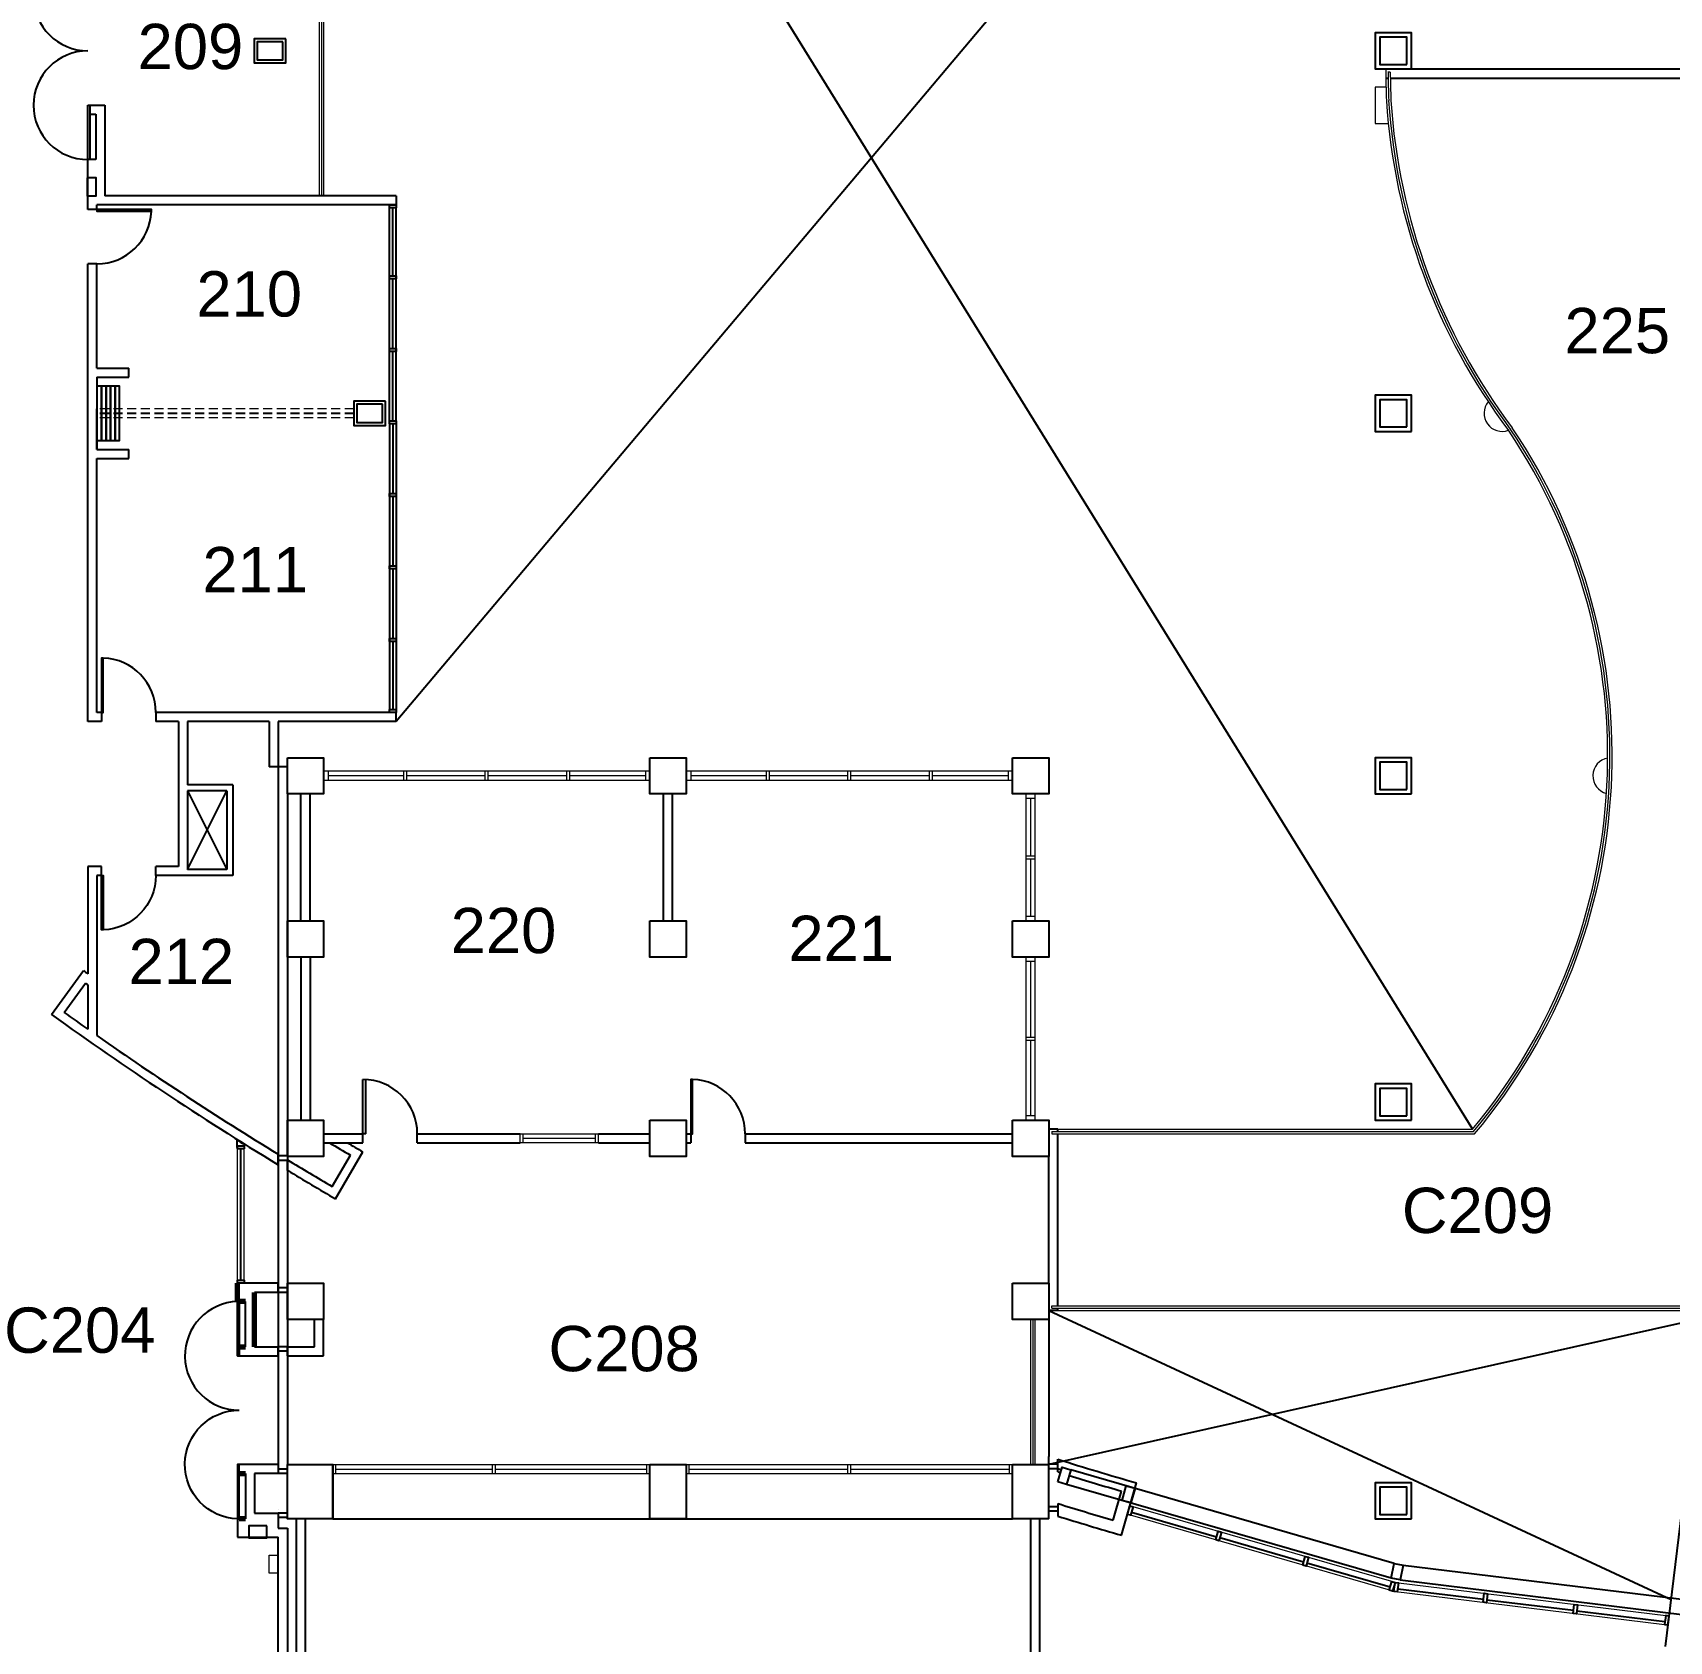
# Model space of a CAD drawing. Header units: inches. Extents: x -5348 to -704, y -6710 to -3321.
# Drawn here: x -3971 to -2888, y -5526 to -4461 of the extents above; entities that cross this region are included whole.
import ezdxf

# ---------------------------------------------------------------- set-up
doc = ezdxf.new("R2010")
doc.units = ezdxf.units.IN
doc.header["$LTSCALE"] = 48
doc.header["$MEASUREMENT"] = 0
doc.linetypes.add('HIDDEN2', pattern=[0.1875, 0.125, -0.0625])
for name, color, linetype in [('A-DOOR', 4, 'Continuous'), ('A-FLOR-OPNG', 1, 'Continuous'), ('A-GLAZ-FRME', 6, 'Continuous'), ('A-GLAZ-FRME-EXTR', 2, 'Continuous'), ('A-GLAZ-GLSS', 3, 'Continuous'), ('A-PFLR-TEXT', 7, 'Continuous'), ('A-WALL', 5, 'Continuous'), ('A-WALL-OPER', 1, 'Continuous'), ('AE-COLS', 3, 'Continuous'), ('AE-FLOR-STRS', 2, 'Continuous'), ('AE-ROOF', 1, 'Continuous'), ('AE-WALL', 3, 'Continuous'), ('F-hydrant', 1, 'Continuous')]:
    doc.layers.add(name, color=color, linetype=linetype)
for name, color, linetype, lineweight in [('A-EQPM-MOVE', 2, 'HIDDEN2', 13), ('A-FLOR-joint', 1, 'Continuous', 25), ('A-GLAZ-SILL', 6, 'Continuous', 5), ('A-PHONE', 1, 'Continuous', 5), ('A-Wall-Blow', 3, 'Continuous', 13), ('A-WALL-EXTR', 6, 'Continuous', 70), ('AE-GLAZ', 1, 'Continuous', 13), ('AN-FLOR-HRAL', 4, 'Continuous', 5)]:
    doc.layers.add(name, color=color, linetype=linetype, lineweight=lineweight)
doc.styles.get("Standard").update_dxf_attribs({"font": 'arial.ttf'})

# ---------------------------------------------------------------- blocks, each defined once
blk = doc.blocks.new('d_dr90')
blk.add_lwpolyline([(0, 0), (0.033, 0), (0.033, 1), (0, 1)], close=True)
blk.add_arc((0, 0), 1, 0, 88.0908)
blk = doc.blocks.new('DR180')
at = {"layer": 'A-DOOR'}
blk.add_lwpolyline([(0, 0), (0, 1.2), (36, 1.2), (36, 0)], close=True, dxfattribs=at)
blk.add_arc((0, 0), 36, 1.9092, 180, dxfattribs=at)

msp = doc.modelspace()

# ---------------------------------------------------------------- linework, layer by layer
at = {"layer": 'A-DOOR'}
for p, q in [((-3752.8, -5190.4), (-3752.8, -5154.4)), ((-3750.8, -5190.4), (-3750.8, -5154.4)), ((-3750.8, -5190.4), (-3752.8, -5190.4))]:
    msp.add_line(p, q, dxfattribs=at)
msp.add_lwpolyline([(-3934.8, -4509.4), (-3933.6, -4509.4), (-3933.6, -4545.4), (-3934.8, -4545.4)], close=True, dxfattribs=at)
for centre, start, end in [((-3934.8, -4437.4), 90, 270), ((-3934.8, -4509.4), 90, 270), ((-3752.8, -5190.4), 0, 90)]:
    msp.add_arc(centre, 36, start, end, dxfattribs=at)
at = {"layer": 'A-EQPM-MOVE'}
for p, q in [((-3758.8, -4710.4), (-3928.8, -4710.4)), ((-3758.8, -4716.4), (-3928.8, -4716.4))]:
    msp.add_line(p, q, dxfattribs=at)
at = {"layer": 'A-FLOR-joint'}
for p, q in [((-3075.9, -4491.4), (-3074.4, -4491.4)), ((-3072.9, -4491.4), (-2868.8, -4491.4)), ((-3058.8, -4485.4), (-2868.8, -4485.4)), ((-3808.8, -4947.4), (-3808.8, -5409.4)), ((-3802.8, -4947.4), (-3808.8, -4947.4)), ((-3802.8, -4965.4), (-3802.8, -5409.4)), ((-3292.8, -5187.4), (-3298.8, -5187.4)), ((-3292.8, -5188.9), (-3292.8, -5187.4)), ((-3292.8, -5304.4), (-3292.8, -5190.4)), ((-3802.8, -5205), (-3808.8, -5205)), ((-3802.8, -5208), (-3808.8, -5208)), ((-3298.8, -5289.4), (-3298.8, -5205.4)), ((-3802.8, -5292.4), (-3808.8, -5292.4)), ((-3802.8, -5295.4), (-3808.8, -5295.4)), ((-3292.8, -5307.4), (-3292.8, -5305.9)), ((-3292.8, -5307.4), (-3298.8, -5307.4)), ((-3298.8, -5313.4), (-3298.8, -5404)), ((-3802.8, -5331.4), (-3808.8, -5331.4)), ((-3802.8, -5334.4), (-3808.8, -5334.4)), ((-3802.8, -5412.4), (-3808.8, -5412.4)), ((-3802.8, -5415.4), (-3808.8, -5415.4)), ((-3292.8, -5409.2), (-3298.8, -5409.2)), ((-3292.8, -5412.2), (-3298.8, -5412.2)), ((-3802.8, -5441.5), (-3808.8, -5441.5)), ((-3802.8, -5444.5), (-3808.8, -5444.5)), ((-3292.8, -5437.3), (-3298.8, -5437.3)), ((-3292.8, -5440.3), (-3298.8, -5440.3))]:
    msp.add_line(p, q, dxfattribs=at)
at = {"layer": 'A-FLOR-OPNG'}
for p, q in [((-3730.8, -4035.4), (-3018.5, -5187.4)), ((-3216.2, -4306.7), (-3730.8, -4917.4)), ((-3868.8, -5015.4), (-3842.8, -4963.4)), ((-3868.8, -4963.4), (-3842.8, -5015.4)), ((-3298.8, -5307.4), (-2887, -5498.7)), ((-2842.8, -5307.4), (-3298.8, -5409.4))]:
    msp.add_line(p, q, dxfattribs=at)
at = {"layer": 'A-GLAZ-FRME'}
for p, q in [((-3735.3, -4718.4), (-3735.3, -4577.4)), ((-3730.8, -4718.4), (-3730.8, -4577.4)), ((-3735.3, -4720.4), (-3735.3, -4909.4)), ((-3730.8, -4720.4), (-3730.8, -4909.4)), ((-3836, -5199.5), (-3836, -5194.4)), ((-3831.1, -5199.5), (-3831.1, -5197.7))]:
    msp.add_line(p, q, dxfattribs=at)
for points in [[(-3730.8, -4577.4), (-3735.3, -4577.4), (-3735.3, -4575.4), (-3730.8, -4575.4)], [(-3730.8, -4624.4), (-3735.3, -4624.4), (-3735.3, -4622.4), (-3730.8, -4622.4)], [(-3730.8, -4672.4), (-3735.3, -4672.4), (-3735.3, -4670.4), (-3730.8, -4670.4)], [(-3730.8, -4720.4), (-3735.3, -4720.4), (-3735.3, -4718.4), (-3730.8, -4718.4)], [(-3730.8, -4768.4), (-3735.3, -4768.4), (-3735.3, -4766.4), (-3730.8, -4766.4)], [(-3730.8, -4816.4), (-3735.3, -4816.4), (-3735.3, -4814.4), (-3730.8, -4814.4)], [(-3730.8, -4864.4), (-3735.3, -4864.4), (-3735.3, -4862.4), (-3730.8, -4862.4)], [(-3730.8, -4911.4), (-3735.3, -4911.4), (-3735.3, -4909.4), (-3730.8, -4909.4)], [(-3831.3, -5200.4), (-3835.8, -5200.4), (-3835.8, -5198.4), (-3831.3, -5198.4)], [(-3831.3, -5289.4), (-3835.8, -5289.4), (-3835.8, -5287.4), (-3831.3, -5287.4)], [(-3130.8, -5476), (-3129.1, -5470.2), (-3127, -5470.8), (-3128.6, -5476.6)], [(-3073.5, -5492.6), (-3071.8, -5486.8), (-3069.7, -5487.4), (-3071.3, -5493.2)], [(-3070.4, -5493.4), (-3069.7, -5487.4), (-3067.4, -5487.7), (-3068.2, -5493.6)], [(-3011.4, -5500.6), (-3010.7, -5494.6), (-3008.5, -5494.9), (-3009.2, -5500.9)], [(-2891.3, -5515.3), (-2889.1, -5515.6), (-2888.3, -5509.7), (-2890.6, -5509.4)]]:
    msp.add_lwpolyline(points, close=True, dxfattribs=at)
msp.add_lwpolyline([(-3246.8, -5442.4), (-3245.2, -5436.7), (-3243, -5437.3), (-3244.7, -5443), (-3246.8, -5442.4)], dxfattribs=at)
msp.add_arc((-3069, -4031.2), 1393.4, 236.6002, 236.8422, dxfattribs=at)
at = {"layer": 'A-GLAZ-FRME-EXTR'}
for points in [[(-3188.4, -5459.3), (-3186.8, -5453.5), (-3184.6, -5454.2), (-3186.3, -5459.9)], [(-2951.9, -5507.9), (-2951.2, -5502), (-2948.9, -5502.2), (-2949.7, -5508.2)]]:
    msp.add_lwpolyline(points, close=True, dxfattribs=at)
at = {"layer": 'A-GLAZ-GLSS'}
for p, q in [((-3733.1, -4622.4), (-3733.1, -4577.4)), ((-3733.1, -4670.4), (-3733.1, -4624.4)), ((-3733.1, -4718.4), (-3733.1, -4672.4)), ((-3733.1, -4720.4), (-3733.1, -4766.4)), ((-3733.1, -4768.4), (-3733.1, -4814.4)), ((-3733.1, -4816.4), (-3733.1, -4862.4)), ((-3733.1, -4864.4), (-3733.1, -4909.4)), ((-3833.6, -5287.4), (-3833.6, -5200.4)), ((-3187.9, -5457.4), (-3244.1, -5441.1)), ((-3130.2, -5474.1), (-3185.7, -5458)), ((-3072.9, -5490.6), (-3128.1, -5474.7)), ((-3067.9, -5491.7), (-3011.2, -5498.6)), ((-3009, -5498.9), (-2951.6, -5505.9)), ((-2949.4, -5506.2), (-2891.1, -5513.4))]:
    msp.add_line(p, q, dxfattribs=at)
at = {"layer": 'A-GLAZ-SILL'}
for p, q in [((-3835.8, -5287.4), (-3835.8, -5200.4)), ((-3831.3, -5287.4), (-3831.3, -5200.4)), ((-3070.9, -5493.3), (-3244.7, -5443)), ((-3071.8, -5486.8), (-3243, -5437.3)), ((-3067.4, -5487.7), (-2890.6, -5509.4)), ((-3070.9, -5493.3), (-2891.3, -5515.3))]:
    msp.add_line(p, q, dxfattribs=at)
at = {"layer": 'A-PHONE', "ltscale": 10}
msp.add_lwpolyline([(-3808.8, -5469.4), (-3808.8, -5481.4), (-3814.8, -5481.4), (-3814.8, -5469.4)], close=True, dxfattribs=at)
at = {"layer": 'A-WALL'}
for p, q in [((-3933.6, -4509.4), (-3923.6, -4509.4)), ((-3933.6, -4509.4), (-3933.6, -4515.4)), ((-3933.6, -4515.4), (-3929.6, -4515.4)), ((-3929.6, -4515.4), (-3929.6, -4545.4)), ((-3923.6, -4509.4), (-3923.6, -4569.4)), ((-3934.8, -4578.4), (-3934.8, -4545.4)), ((-3929.6, -4545.4), (-3934.8, -4545.4)), ((-3730.8, -4569.4), (-3923.6, -4569.4)), ((-3730.8, -4569.4), (-3730.8, -4575.4)), ((-3928.8, -4578.4), (-3934.8, -4578.4)), ((-3730.8, -4575.4), (-3928.8, -4575.4)), ((-3928.8, -4578.4), (-3928.8, -4575.4)), ((-3928.8, -4578.4), (-3928.8, -4575.4)), ((-3934.8, -4917.4), (-3934.8, -4614.4)), ((-3928.8, -4614.4), (-3934.8, -4614.4)), ((-3928.8, -4683.4), (-3928.8, -4614.4)), ((-3928.8, -4683.4), (-3907.8, -4683.4)), ((-3928.8, -4689.4), (-3928.8, -4737.4)), ((-3928.8, -4689.4), (-3907.8, -4689.4)), ((-3907.8, -4689.4), (-3907.8, -4683.4)), ((-3928.8, -4737.4), (-3928.8, -4710.4)), ((-3928.8, -4737.4), (-3907.8, -4737.4)), ((-3928.8, -4911.4), (-3928.8, -4743.4)), ((-3928.8, -4743.4), (-3907.8, -4743.4)), ((-3907.8, -4743.4), (-3907.8, -4737.4)), ((-3925.8, -4911.4), (-3928.8, -4911.4)), ((-3925.8, -4911.4), (-3925.8, -4917.4)), ((-3730.8, -4911.4), (-3889.8, -4911.4)), ((-3889.8, -4911.4), (-3889.8, -4917.4)), ((-3730.8, -4917.4), (-3730.8, -4911.4)), ((-3925.8, -4917.4), (-3934.8, -4917.4)), ((-3874.8, -4917.4), (-3889.8, -4917.4)), ((-3874.8, -4917.4), (-3874.8, -5013.4)), ((-3868.8, -4917.4), (-3868.8, -4959.4)), ((-3814.8, -4917.4), (-3868.8, -4917.4)), ((-3814.8, -4917.4), (-3814.8, -4947.4)), ((-3730.8, -4917.4), (-3808.8, -4917.4)), ((-3808.8, -4917.4), (-3808.8, -4947.4)), ((-3808.8, -4947.4), (-3814.8, -4947.4)), ((-3838.8, -4959.4), (-3868.8, -4959.4)), ((-3838.8, -4959.4), (-3838.8, -5019.4)), ((-3842.8, -4963.4), (-3868.8, -4963.4)), ((-3868.8, -4963.4), (-3868.8, -5015.4)), ((-3842.8, -4963.4), (-3842.8, -5015.4)), ((-3925.8, -5013.4), (-3934.8, -5013.4)), ((-3934.8, -5013.4), (-3934.8, -5084.4)), ((-3925.8, -5019.4), (-3925.8, -5013.4)), ((-3889.8, -5019.4), (-3889.8, -5013.4)), ((-3874.8, -5013.4), (-3889.8, -5013.4)), ((-3925.8, -5019.4), (-3928.8, -5019.4)), ((-3928.8, -5019.4), (-3928.8, -5125.4)), ((-3868.8, -5019.4), (-3889.8, -5019.4)), ((-3842.8, -5015.4), (-3868.8, -5015.4)), ((-3838.8, -5019.4), (-3868.8, -5019.4)), ((-3958.9, -5111.5), (-3937.8, -5082.3)), ((-3950.5, -5110.1), (-3936.5, -5090.6)), ((-3934.8, -5091.8), (-3934.8, -5121.2)), ((-3538.8, -5190.4), (-3535.8, -5190.4)), ((-3538.8, -5196.4), (-3535.8, -5196.4)), ((-3535.8, -5190.4), (-3535.8, -5196.4)), ((-3499.8, -5190.4), (-3322.8, -5190.4)), ((-3499.8, -5190.4), (-3499.8, -5196.4)), ((-3499.8, -5196.4), (-3322.8, -5196.4)), ((-3808.8, -5211), (-3808.8, -5203.9)), ((-3802.8, -5214.6), (-3802.8, -5207.6)), ((-3773.1, -5225.3), (-3761, -5204.6)), ((-3771, -5233.5), (-3752.8, -5202.4)), ((-3808.8, -5289.4), (-3835.8, -5289.4)), ((-3808.8, -5295.4), (-3824.6, -5295.4)), ((-3808.8, -5295.4), (-3808.8, -5289.4)), ((-3830.6, -5331.4), (-3830.6, -5301.4)), ((-3784.8, -5331.4), (-3784.8, -5313.4)), ((-3778.8, -5337.4), (-3778.8, -5313.4)), ((-3835.8, -5337.4), (-3808.8, -5337.4)), ((-3834.6, -5331.4), (-3834.6, -5337.4)), ((-3824.6, -5331.4), (-3808.8, -5331.4)), ((-3808.8, -5337.4), (-3808.8, -5331.4)), ((-3802.8, -5337.4), (-3802.8, -5331.4)), ((-3802.8, -5331.4), (-3784.8, -5331.4)), ((-3802.8, -5337.4), (-3778.8, -5337.4)), ((-3298.8, -5409.4), (-3298.8, -5404)), ((-3808.8, -5409.4), (-3835.8, -5409.4)), ((-3834.6, -5415.4), (-3834.6, -5409.4)), ((-3830.6, -5415.4), (-3830.6, -5445.4)), ((-3808.8, -5415.4), (-3824.6, -5415.4)), ((-3824.6, -5415.4), (-3824.6, -5441.5)), ((-3808.8, -5409.4), (-3808.8, -5415.4)), ((-3292.8, -5414.3), (-3292.8, -5405.9)), ((-3070.2, -5474.8), (-3284.3, -5412.9)), ((-3072.2, -5484.6), (-3287.1, -5422.5)), ((-3250.8, -5456.2), (-3240.8, -5421.6)), ((-3292.8, -5435.2), (-3292.8, -5443.6)), ((-3256.3, -5446.3), (-3250.7, -5427)), ((-3835.8, -5445.4), (-3835.8, -5457.4)), ((-3824.6, -5441.5), (-3808.8, -5441.5)), ((-3808.8, -5439.4), (-3808.8, -5439.4)), ((-3808.8, -5441.5), (-3808.8, -5451.4)), ((-2890.8, -5529.8), (-2879.7, -5439.4)), ((-3835.8, -5457.4), (-3808.8, -5457.4)), ((-3808.8, -5451.4), (-3802.8, -5451.4)), ((-3808.8, -5565.4), (-3808.8, -5457.4)), ((-3802.8, -5451.4), (-3802.8, -5802.4)), ((-3064.3, -5476), (-2854.8, -5501.7)), ((-3066.3, -5485.8), (-2856, -5511.6))]:
    msp.add_line(p, q, dxfattribs=at)
for points in [[(-3058.8, -4485.4), (-3058.8, -4461.4), (-3082.8, -4461.4), (-3082.8, -4485.4)], [(-3803.8, -4465.4), (-3824.8, -4465.4), (-3824.8, -4481.4), (-3803.8, -4481.4)], [(-3805.8, -4467.4), (-3822.8, -4467.4), (-3822.8, -4479.4), (-3805.8, -4479.4)], [(-3061.8, -4482.4), (-3061.8, -4464.4), (-3079.8, -4464.4), (-3079.8, -4482.4)], [(-3737.8, -4705.4), (-3758.8, -4705.4), (-3758.8, -4721.4), (-3737.8, -4721.4)], [(-3739.8, -4707.4), (-3756.8, -4707.4), (-3756.8, -4719.4), (-3739.8, -4719.4)], [(-3058.8, -4725.4), (-3058.8, -4701.4), (-3082.8, -4701.4), (-3082.8, -4725.4)], [(-3061.8, -4722.4), (-3061.8, -4704.4), (-3079.8, -4704.4), (-3079.8, -4722.4)], [(-3058.8, -4965.4), (-3058.8, -4941.4), (-3082.8, -4941.4), (-3082.8, -4965.4)], [(-3061.8, -4962.4), (-3061.8, -4944.4), (-3079.8, -4944.4), (-3079.8, -4962.4)], [(-3058.8, -5181.4), (-3058.8, -5157.4), (-3082.8, -5157.4), (-3082.8, -5181.4)], [(-3061.8, -5178.4), (-3061.8, -5160.4), (-3079.8, -5160.4), (-3079.8, -5178.4)], [(-3292.8, -5420.8), (-3290, -5411.2), (-3284.3, -5412.8), (-3287.1, -5422.5)], [(-3250.4, -5433.1), (-3247.6, -5423.4), (-3241.8, -5425.1), (-3244.6, -5434.7)], [(-3058.8, -5445.4), (-3058.8, -5421.4), (-3082.8, -5421.4), (-3082.8, -5445.4)], [(-3061.8, -5442.4), (-3061.8, -5424.4), (-3079.8, -5424.4), (-3079.8, -5442.4)], [(-3072.2, -5484.6), (-3070.2, -5474.8), (-3064.3, -5476), (-3066.3, -5485.8)]]:
    msp.add_lwpolyline(points, close=True, dxfattribs=at)
for radius, start, end in [(2271, 234.2137, 234.3069), (2277, 234.3646, 234.4153), (2307, 234.2137, 238.6864), (2301, 234.3631, 234.8418), (2301, 235.0243, 238.5954), (2277, 239.2261, 239.6297), (2271, 239.4813, 239.7807), (2301, 238.7703, 239.6313), (2307, 238.8606, 239.7807), (2271, 252.4974, 253.8681), (2277, 252.545, 252.6054), (2279, 252.5608, 252.6065), (2279, 252.7574, 253.6669), (2299, 252.7174, 253.6687), (2307, 252.7792, 253.8681)]:
    msp.add_arc((-2609.8, -3240), radius, start, end, dxfattribs=at)
at = {"layer": 'A-Wall-Blow'}
for p, q in [((-3778.8, -4377.4), (-3778.8, -4569.4)), ((-3075.7, -4497.4), (-3082.8, -4497.4)), ((-3082.8, -4497.4), (-3082.8, -4521.4)), ((-3082.8, -4521.4), (-3074.2, -4521.4)), ((-3292.8, -5187.4), (-3018.5, -5187.4)), ((-3307.8, -5409.4), (-3307.8, -5313.4)), ((-3292.8, -5307.4), (-2842.8, -5307.4))]:
    msp.add_line(p, q, dxfattribs=at)
for centre, radius, start, end in [((-2459.2, -4481.3), 616.7, 180.3822, 182.3339), ((-2669.2, -4480.1), 407.1, 183.7088, 216.926), ((-2998.8, -4713.4), 12, 140.1205, 290.4657), ((-3315.5, -4940.1), 386.5, 320.2166, 33.8818), ((-2926.8, -4953.4), 12, 100.3968, 255.6196)]:
    msp.add_arc(centre, radius, start, end, dxfattribs=at)
at = {"layer": 'A-WALL-EXTR'}
for p, q in [((-3835.8, -5301.4), (-3835.8, -5289.4)), ((-3824.6, -5331.4), (-3824.6, -5295.4)), ((-3830.6, -5301.4), (-3834.6, -5301.4)), ((-3834.6, -5331.4), (-3830.6, -5331.4)), ((-3834.6, -5415.4), (-3830.6, -5415.4)), ((-3830.6, -5445.4), (-3834.6, -5445.4))]:
    msp.add_line(p, q, dxfattribs=at)
at = {"layer": 'A-WALL-OPER', "linetype": 'HIDDEN2'}
msp.add_line((-3758.8, -4713.4), (-3928.8, -4713.4), dxfattribs=at)
at = {"layer": 'A-WALL-OPER'}
for points in [[(-3928.8, -4731.4), (-3925.8, -4731.4), (-3925.8, -4695.4), (-3928.8, -4695.4)], [(-3925.8, -4731.4), (-3922.8, -4731.4), (-3922.8, -4695.4), (-3925.8, -4695.4)], [(-3922.8, -4731.4), (-3919.8, -4731.4), (-3919.8, -4695.4), (-3922.8, -4695.4)], [(-3919.8, -4731.4), (-3916.8, -4731.4), (-3916.8, -4695.4), (-3919.8, -4695.4)], [(-3916.8, -4731.4), (-3913.8, -4731.4), (-3913.8, -4695.4), (-3916.8, -4695.4)]]:
    msp.add_lwpolyline(points, close=True, dxfattribs=at)
at = {"layer": 'AE-COLS'}
for p, q in [((-3322.8, -5409.4), (-3298.8, -5409.4)), ((-3322.8, -5445.4), (-3322.8, -5409.4)), ((-3322.8, -5409.4), (-3298.8, -5409.4)), ((-3298.8, -5445.4), (-3298.8, -5409.4)), ((-3298.8, -5445.4), (-3322.8, -5445.4))]:
    msp.add_line(p, q, dxfattribs=at)
for points in [[(-3802.8, -4941.4), (-3778.8, -4941.4), (-3778.8, -4965.4), (-3802.8, -4965.4), (-3802.8, -4941.4)], [(-3562.8, -4941.4), (-3538.8, -4941.4), (-3538.8, -4965.4), (-3562.8, -4965.4), (-3562.8, -4941.4)], [(-3322.8, -4941.4), (-3298.8, -4941.4), (-3298.8, -4965.4), (-3322.8, -4965.4), (-3322.8, -4941.4)], [(-3802.8, -5049.4), (-3778.8, -5049.4), (-3778.8, -5073.4), (-3802.8, -5073.4), (-3802.8, -5049.4)], [(-3562.8, -5049.4), (-3538.8, -5049.4), (-3538.8, -5073.4), (-3562.8, -5073.4), (-3562.8, -5049.4)], [(-3322.8, -5049.4), (-3298.8, -5049.4), (-3298.8, -5073.4), (-3322.8, -5073.4), (-3322.8, -5049.4)], [(-3802.8, -5181.4), (-3778.8, -5181.4), (-3778.8, -5205.4), (-3802.8, -5205.4), (-3802.8, -5181.4)], [(-3562.8, -5181.4), (-3538.8, -5181.4), (-3538.8, -5205.4), (-3562.8, -5205.4), (-3562.8, -5181.4)], [(-3322.8, -5181.4), (-3298.8, -5181.4), (-3298.8, -5205.4), (-3322.8, -5205.4), (-3322.8, -5181.4)], [(-3802.8, -5289.4), (-3778.8, -5289.4), (-3778.8, -5313.4), (-3802.8, -5313.4), (-3802.8, -5289.4)], [(-3322.8, -5289.4), (-3298.8, -5289.4), (-3298.8, -5313.4), (-3322.8, -5313.4), (-3322.8, -5289.4)], [(-3802.8, -5409.4), (-3772.8, -5409.4), (-3772.8, -5445.4), (-3802.8, -5445.4), (-3802.8, -5409.4)], [(-3562.8, -5409.4), (-3538.8, -5409.4), (-3538.8, -5445.4), (-3562.8, -5445.4), (-3562.8, -5409.4)]]:
    msp.add_lwpolyline(points, dxfattribs=at)
at = {"layer": 'AE-FLOR-STRS'}
msp.add_line((-3772.8, -5445.4), (-3322.8, -5445.4), dxfattribs=at)
at = {"layer": 'AE-GLAZ'}
for p, q in [((-3562.8, -4950.4), (-3778.8, -4950.4)), ((-3562.8, -4956.4), (-3778.8, -4956.4)), ((-3775.8, -4950.4), (-3775.8, -4956.4)), ((-3725.8, -4953.4), (-3775.8, -4953.4)), ((-3725.8, -4956.4), (-3725.8, -4950.4)), ((-3723.8, -4956.4), (-3723.8, -4950.4)), ((-3671.8, -4953.4), (-3723.8, -4953.4)), ((-3671.8, -4956.4), (-3671.8, -4950.4)), ((-3669.8, -4956.4), (-3669.8, -4950.4)), ((-3617.8, -4953.4), (-3669.8, -4953.4)), ((-3617.8, -4956.4), (-3617.8, -4950.4)), ((-3615.8, -4956.4), (-3615.8, -4950.4)), ((-3565.8, -4953.4), (-3615.8, -4953.4)), ((-3565.8, -4950.4), (-3565.8, -4956.4)), ((-3322.8, -4950.4), (-3538.8, -4950.4)), ((-3322.8, -4956.4), (-3538.8, -4956.4)), ((-3535.8, -4950.4), (-3535.8, -4956.4)), ((-3485.8, -4953.4), (-3535.8, -4953.4)), ((-3485.8, -4956.4), (-3485.8, -4950.4)), ((-3483.8, -4956.4), (-3483.8, -4950.4)), ((-3431.8, -4953.4), (-3483.8, -4953.4)), ((-3431.8, -4956.4), (-3431.8, -4950.4)), ((-3429.8, -4956.4), (-3429.8, -4950.4)), ((-3377.8, -4953.4), (-3429.8, -4953.4)), ((-3377.8, -4956.4), (-3377.8, -4950.4)), ((-3375.8, -4956.4), (-3375.8, -4950.4)), ((-3325.8, -4953.4), (-3375.8, -4953.4)), ((-3325.8, -4950.4), (-3325.8, -4956.4)), ((-3313.8, -5049.4), (-3313.8, -4965.4)), ((-3307.8, -4968.4), (-3313.8, -4968.4)), ((-3310.8, -5006.4), (-3310.8, -4968.4)), ((-3307.8, -5049.4), (-3307.8, -4965.4)), ((-3313.8, -5006.4), (-3307.8, -5006.4)), ((-3313.8, -5008.4), (-3307.8, -5008.4)), ((-3310.8, -5046.4), (-3310.8, -5008.4)), ((-3313.8, -5046.4), (-3307.8, -5046.4)), ((-3313.8, -5181.4), (-3313.8, -5073.4)), ((-3307.8, -5076.4), (-3313.8, -5076.4)), ((-3310.8, -5126.4), (-3310.8, -5076.4)), ((-3307.8, -5181.4), (-3307.8, -5073.4)), ((-3313.8, -5126.4), (-3307.8, -5126.4)), ((-3313.8, -5128.4), (-3307.8, -5128.4)), ((-3310.8, -5178.4), (-3310.8, -5128.4)), ((-3307.8, -5178.4), (-3313.8, -5178.4)), ((-3648.8, -5196.4), (-3648.8, -5190.4)), ((-3648.8, -5190.4), (-3596.8, -5190.4)), ((-3596.8, -5196.4), (-3648.8, -5196.4)), ((-3646.8, -5196.4), (-3646.8, -5190.4)), ((-3646.8, -5193.4), (-3598.8, -5193.4)), ((-3598.8, -5196.4), (-3598.8, -5190.4)), ((-3596.8, -5196.4), (-3596.8, -5190.4)), ((-3772.8, -5409.4), (-3562.8, -5409.4)), ((-3772.8, -5415.4), (-3772.8, -5409.4)), ((-3772.8, -5415.4), (-3562.8, -5415.4)), ((-3770.8, -5415.4), (-3770.8, -5409.4)), ((-3770.8, -5412.4), (-3667.3, -5412.4)), ((-3667.3, -5409.4), (-3667.3, -5415.4)), ((-3665.3, -5409.4), (-3665.3, -5415.4)), ((-3665.3, -5412.4), (-3564.8, -5412.4)), ((-3564.8, -5415.4), (-3564.8, -5409.4)), ((-3538.8, -5409.4), (-3322.8, -5409.4)), ((-3538.8, -5415.4), (-3322.8, -5415.4)), ((-3536.8, -5415.4), (-3536.8, -5409.4)), ((-3536.8, -5412.4), (-3431.8, -5412.4)), ((-3431.8, -5415.4), (-3431.8, -5409.4)), ((-3429.8, -5415.4), (-3429.8, -5409.4)), ((-3429.8, -5412.4), (-3324.8, -5412.4)), ((-3324.8, -5415.4), (-3324.8, -5409.4)), ((-3322.8, -5415.4), (-3322.8, -5409.4))]:
    msp.add_line(p, q, dxfattribs=at)
at = {"layer": 'AE-ROOF'}
for p, q in [((-3796.8, -5623.4), (-3796.8, -5445.4)), ((-3790.8, -5617.4), (-3790.8, -5445.4)), ((-3310.8, -5617.4), (-3310.8, -5445.4)), ((-3304.8, -5623.4), (-3304.8, -5445.4))]:
    msp.add_line(p, q, dxfattribs=at)
at = {"layer": 'AE-WALL'}
for p, q in [((-3793.8, -5049.4), (-3793.8, -4965.4)), ((-3787.8, -5049.4), (-3787.8, -4965.4)), ((-3553.8, -5049.4), (-3553.8, -4965.4)), ((-3547.8, -5049.4), (-3547.8, -4965.4)), ((-3793.8, -5073.4), (-3793.8, -5181.4)), ((-3787.8, -5073.4), (-3787.8, -5181.4)), ((-3778.8, -5190.4), (-3752.8, -5190.4)), ((-3778.8, -5196.4), (-3752.8, -5196.4)), ((-3752.8, -5196.4), (-3752.8, -5190.4)), ((-3716.8, -5190.4), (-3648.8, -5190.4)), ((-3716.8, -5196.4), (-3716.8, -5190.4)), ((-3716.8, -5196.4), (-3648.8, -5196.4)), ((-3596.8, -5190.4), (-3562.8, -5190.4)), ((-3596.8, -5196.4), (-3562.8, -5196.4)), ((-3772.8, -5445.4), (-3772.8, -5409.4))]:
    msp.add_line(p, q, dxfattribs=at)
at = {"layer": 'AN-FLOR-HRAL'}
for p, q in [((-3781.8, -4377.4), (-3781.8, -4569.4)), ((-3780.3, -4377.4), (-3780.3, -4569.4)), ((-3074.4, -4487.4), (-3072.9, -4487.4)), ((-3296.8, -5188.9), (-3017.8, -5188.9)), ((-3296.8, -5188.9), (-3296.8, -5190.4)), ((-3296.8, -5190.4), (-3017.1, -5190.4)), ((-3296.8, -5304.4), (-2842.8, -5304.4)), ((-3296.8, -5305.9), (-3296.8, -5304.4)), ((-3296.8, -5305.9), (-2842.8, -5305.9)), ((-3310.8, -5409.4), (-3310.8, -5313.4)), ((-3309.3, -5409.4), (-3309.3, -5313.4))]:
    msp.add_line(p, q, dxfattribs=at)
for centre, radius, start, end in [((-2459.2, -4481.3), 615.2, 180.5694, 182.3322), ((-2459.2, -4481.3), 613.7, 180.5708, 182.3305), ((-2669.2, -4480.1), 405.6, 183.7114, 216.9316), ((-2669.2, -4480.1), 404.1, 183.7139, 216.9373), ((-3315.5, -4940.1), 388, 320.1127, 33.8877), ((-3315.5, -4940.1), 389.5, 320.0095, 33.8936)]:
    msp.add_arc(centre, radius, start, end, dxfattribs=at)
at = {"layer": 'F-hydrant'}
for points in [[(-3935.3, -4557.4), (-3935.3, -4569.4), (-3929.3, -4569.4), (-3929.3, -4557.4)], [(-3816.3, -5449.9), (-3828.3, -5449.9), (-3828.3, -5457.9), (-3816.3, -5457.9)]]:
    msp.add_lwpolyline(points, close=True, dxfattribs=at)

# ---------------------------------------------------------------- block references
at = {"layer": 'A-DOOR'}
for p, xscale, yscale, zscale, rotation in [((-3928.8, -4578.4), 36, 36, 36, 270.0000000034986), ((-3925.8, -4911.4), -35.99999999978809, -35.99999999978809, 36, 180.0000000031947), ((-3925.8, -5019.4), 35.99999999999091, -35.99999999999091, 35.99999999999091, 359.9999999998958), ((-3535.8, -5190.4), 35.99999999999091, 35.99999999999091, 35.99999999999091, 359.9999999998958)]:
    msp.add_blockref('d_dr90', p, dxfattribs=dict(at, xscale=xscale, yscale=yscale, zscale=zscale, rotation=rotation))
at = {"layer": 'A-DOOR', "rotation": 90}
msp.add_blockref('DR180', (-3834.6, -5337.4), dxfattribs=at)
at = {"layer": 'A-DOOR', "xscale": -1, "rotation": 90}
msp.add_blockref('DR180', (-3834.6, -5409.4), dxfattribs=at)

# ---------------------------------------------------------------- texts
at = {"layer": 'A-PFLR-TEXT', "ltscale": 10}
for s, p in [('209', (-3901.9, -4485.5)), ('210', (-3863, -4649.3)), ('225', (-2957.6, -4673.6)), ('211', (-3859, -4831.9)), ('220', (-3694.7, -5070.8)), ('221', (-3471.2, -5076)), ('212', (-3907.9, -5091.3)), ('C209', (-3065.2, -5256.1)), ('C204', (-3990.3, -5335.4)), ('C208', (-3630, -5347.6))]:
    msp.add_text(s, height=30, dxfattribs=at).set_placement(p)

doc.saveas('drawing.dxf')
